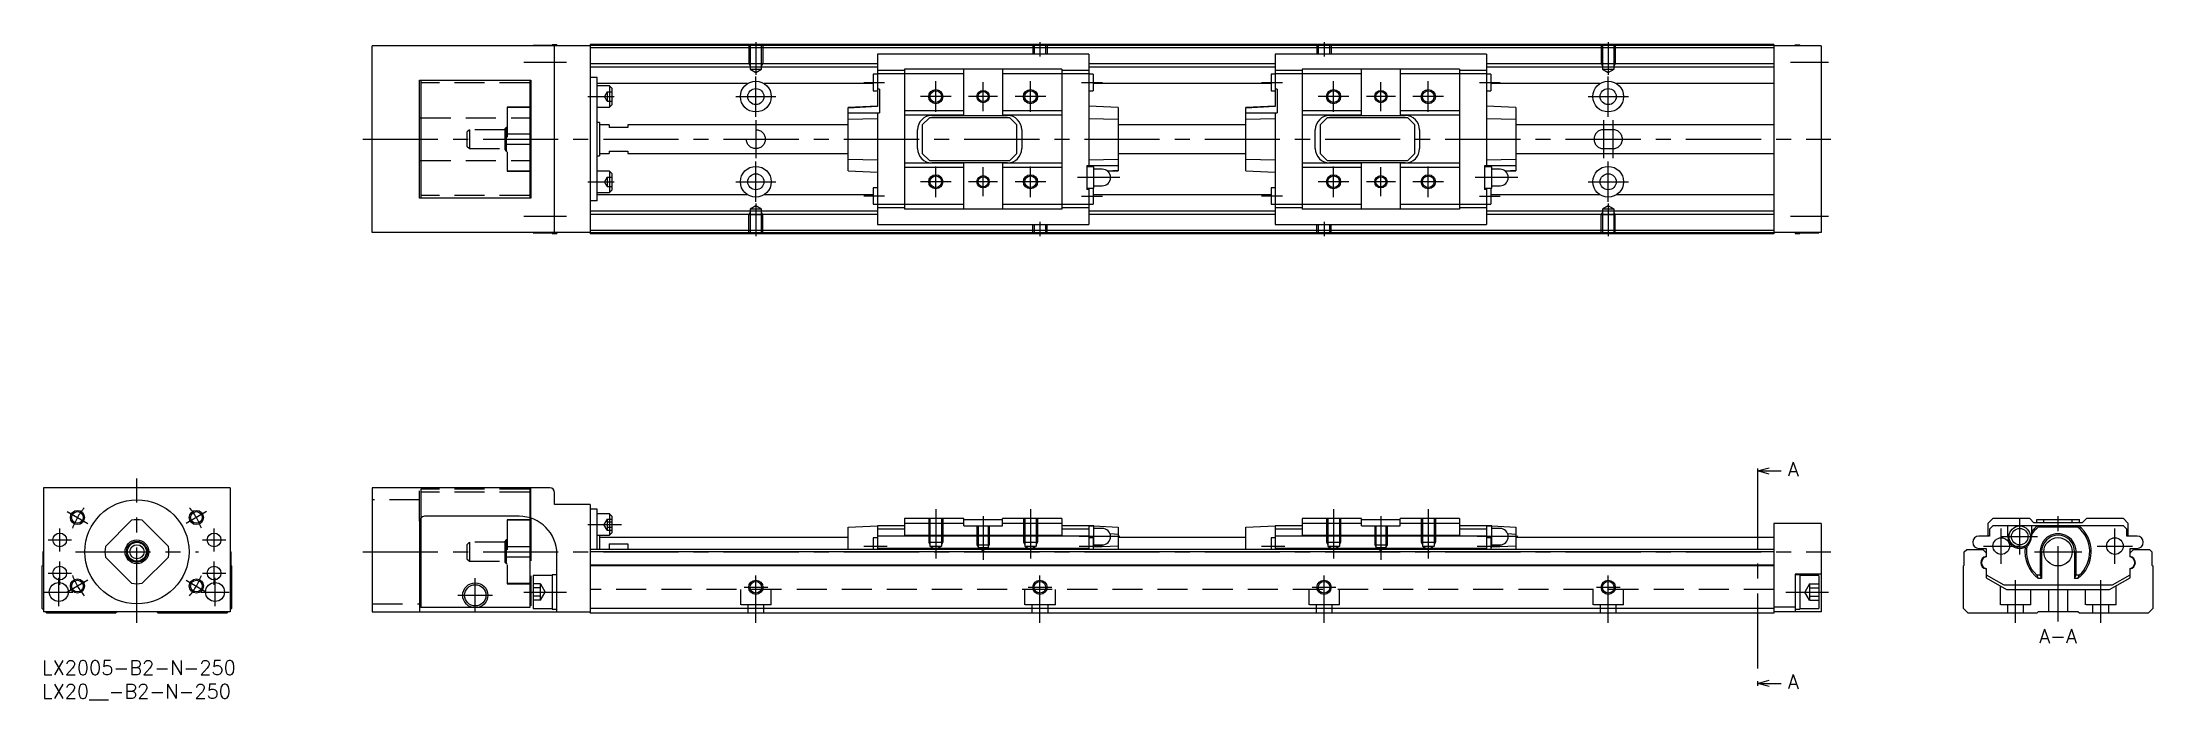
# Model space of a CAD drawing. Extents: x 0 to 446, y -8 to 131.
import ezdxf

# ---------------------------------------------------------------- set-up
doc = ezdxf.new("R2010")
doc.units = 0
doc.header["$LTSCALE"] = 0.5
doc.linetypes.add('CENTER', pattern=[50.8, 31.75, -6.35, 6.35, -6.35])
doc.linetypes.add('DASHED', pattern=[19.05, 12.7, -6.35])
for name, color, linetype in [('MSM_CENTER', 1, 'CENTER'), ('MSM_CONTINUOUS', 7, 'CONTINUOUS'), ('MSM_DASHED', 4, 'DASHED'), ('MSM_NARROW', 5, 'CONTINUOUS'), ('MSM_PART_NUMBER', 7, 'CONTINUOUS')]:
    doc.layers.add(name, color=color, linetype=linetype)
doc.styles.get("Standard").update_dxf_attribs({"font": 'txt.shx', "height": 1, "bigfont": 'bigfont.shx'})

# ---------------------------------------------------------------- blocks, each defined once
blk = doc.blocks.new('*U2')
at = {"layer": 'MSM_PART_NUMBER'}
blk.add_text('LX2005-B2-N-250', height=3, dxfattribs=at).set_placement((0, -3))
blk = doc.blocks.new('*U3')
at = {"layer": 'MSM_PART_NUMBER'}
blk.add_text('LX20__-B2-N-250', height=3, dxfattribs=at).set_placement((0, -8))

msp = doc.modelspace()

# ---------------------------------------------------------------- linework, layer by layer
at = {"layer": 'MSM_CENTER'}
for p, q in [((150.7, 130.7), (150.7, 123.79)), ((210.7, 130.7), (210.7, 127.7)), ((270.7, 130.7), (270.7, 127.7)), ((330.7, 130.7), (330.7, 123.79)), ((101.7, 126.5), (110.7, 126.5)), ((369.2, 126.5), (377.2, 126.5)), ((150.7, 114.95), (150.7, 123.45)), ((173.5, 122.2), (177.9, 122.2)), ((188.7, 115.97), (188.7, 122.43)), ((198.7, 116.14), (198.7, 122.26)), ((208.7, 115.97), (208.7, 122.43)), ((219.5, 122.2), (223.9, 122.2)), ((257.5, 122.2), (261.9, 122.2)), ((272.7, 115.97), (272.7, 122.43)), ((282.7, 116.14), (282.7, 122.26)), ((292.7, 115.97), (292.7, 122.43)), ((303.5, 122.2), (307.9, 122.2)), ((330.7, 114.95), (330.7, 123.45)), ((115.2, 119.2), (120.8, 119.2)), ((146.45, 119.2), (154.95, 119.2)), ((191.93, 119.2), (185.47, 119.2)), ((201.76, 119.2), (195.64, 119.2)), ((211.93, 119.2), (205.47, 119.2)), ((275.93, 119.2), (269.47, 119.2)), ((285.76, 119.2), (279.64, 119.2)), ((295.93, 119.2), (289.47, 119.2)), ((326.45, 119.2), (334.95, 119.2)), ((150.7, 114.2), (150.7, 106.2)), ((329.7, 114.2), (329.7, 106.2)), ((331.7, 114.2), (331.7, 106.2)), ((67.7, 110.2), (377.7, 110.2)), ((150.7, 96.95), (150.7, 105.45)), ((188.7, 97.97), (188.7, 104.43)), ((198.7, 98.14), (198.7, 104.26)), ((208.7, 97.97), (208.7, 104.43)), ((272.7, 97.97), (272.7, 104.43)), ((282.7, 98.14), (282.7, 104.26)), ((292.7, 97.97), (292.7, 104.43)), ((330.7, 96.95), (330.7, 105.45)), ((115.2, 101.2), (120.8, 101.2)), ((146.45, 101.2), (154.95, 101.2)), ((173.5, 98.2), (177.9, 98.2)), ((191.93, 101.2), (185.47, 101.2)), ((201.76, 101.2), (195.64, 101.2)), ((211.93, 101.2), (205.47, 101.2)), ((227.6, 102.1), (218.6, 102.1)), ((219.5, 98.15), (223.9, 98.15)), ((257.5, 98.2), (261.9, 98.2)), ((275.93, 101.2), (269.47, 101.2)), ((285.76, 101.2), (279.64, 101.2)), ((295.93, 101.2), (289.47, 101.2)), ((311.6, 102.1), (302.6, 102.1)), ((303.5, 98.15), (307.9, 98.15)), ((326.45, 101.2), (334.95, 101.2)), ((101.7, 93.9), (110.7, 93.9)), ((150.7, 96.61), (150.7, 89.7)), ((330.7, 96.61), (330.7, 89.7)), ((369.2, 93.9), (377.2, 93.9)), ((210.7, 92.7), (210.7, 89.7)), ((270.7, 92.7), (270.7, 89.7)), ((20, 8), (20, 38.5)), ((362.2, 39.58), (362.2, -4.33)), ((5.28, 31.5), (9.61, 29)), ((34.72, 31.5), (30.39, 29)), ((188.7, 32), (188.7, 21.6)), ((208.7, 32), (208.7, 21.6)), ((272.7, 32), (272.7, 21.6)), ((292.7, 32), (292.7, 21.6)), ((3.7, 23.05), (3.7, 27.95)), ((36.3, 23.05), (36.3, 27.95)), ((115.2, 28.75), (122.3, 28.75)), ((198.7, 30.5), (198.7, 21.3)), ((282.7, 30.5), (282.7, 21.3)), ((413.7, 20.45), (413.7, 27.95)), ((417.6, 22.45), (417.6, 29.95)), ((425.7, 8.3), (425.7, 31.1)), ((437.7, 20.45), (437.7, 27.95)), ((1.25, 25.5), (6.15, 25.5)), ((7, 23), (33, 23)), ((33.85, 25.5), (38.75, 25.5)), ((67.7, 23), (377.7, 23)), ((173.5, 24.2), (178.4, 24.2)), ((227.6, 26.2), (219, 26.2)), ((219, 24.2), (223.9, 24.2)), ((257.5, 24.2), (262.4, 24.2)), ((311.6, 26.2), (303, 26.2)), ((303, 24.2), (307.9, 24.2)), ((409.95, 24.2), (417.45, 24.2)), ((413.85, 26.2), (421.35, 26.2)), ((420.7, 23), (430.7, 23)), ((433.95, 24.2), (441.45, 24.2)), ((1.25, 18.5), (6.15, 18.5)), ((3.7, 16.05), (3.7, 20.95)), ((33.85, 18.5), (38.75, 18.5)), ((36.3, 16.05), (36.3, 20.95)), ((150.7, 8), (150.7, 18)), ((210.7, 8), (210.7, 18)), ((270.7, 8), (270.7, 18)), ((330.7, 8), (330.7, 18)), ((0.5, 14.5), (6.5, 14.5)), ((3.5, 11.5), (3.5, 17.5)), ((9.61, 17), (5.28, 14.5)), ((30.39, 17), (34.72, 14.5)), ((33.5, 14.5), (39.5, 14.5)), ((36.5, 11.5), (36.5, 17.5)), ((87.8, 13.8), (95.1, 13.8)), ((91.45, 10.15), (91.45, 17.45)), ((101.7, 14.5), (110.7, 14.5)), ((148.2, 15.5), (153.2, 15.5)), ((208.2, 15.5), (213.2, 15.5)), ((268.2, 15.5), (273.2, 15.5)), ((328.2, 15.5), (333.2, 15.5)), ((368.2, 14.5), (377.2, 14.5)), ((416.7, 8), (416.7, 17)), ((434.7, 8), (434.7, 17))]:
    msp.add_line(p, q, dxfattribs=at)
for start, end in [(140.1188, 159.8812), (20.1188, 39.8812), (200.1188, 219.8812), (320.1188, 339.8812)]:
    msp.add_arc((20, 23), 14.5, start, end, dxfattribs=at)
at = {"layer": 'MSM_CONTINUOUS'}
for p, q in [((69.7, 90.5), (69.7, 129.9)), ((115.7, 129.9), (69.7, 129.9)), ((103.7, 130), (103.7, 129.9)), ((107.7, 130), (103.7, 130)), ((107.7, 130.15), (107.7, 129.9)), ((108.7, 130.15), (107.7, 130.15)), ((108.2, 90.5), (108.2, 129.9)), ((108.7, 130.15), (108.7, 129.9)), ((365.7, 130.2), (115.7, 130.2)), ((115.7, 130.2), (115.7, 90.2)), ((365.7, 130), (115.7, 130)), ((365.7, 129.5), (115.7, 129.5)), ((365.7, 130.2), (365.7, 90.2)), ((375.7, 129.9), (365.7, 129.9)), ((370.2, 129.9), (370.2, 130.15)), ((370.2, 130.15), (371.2, 130.15)), ((371.2, 129.9), (371.2, 130.15)), ((371.2, 130), (375.2, 130)), ((375.2, 129.9), (375.2, 130)), ((375.7, 129.9), (375.7, 90.5)), ((176.4, 126.1), (115.7, 126.1)), ((176.4, 125.4), (115.7, 125.4)), ((176.4, 128.2), (176.4, 117.13)), ((221, 128.2), (176.4, 128.2)), ((215.3, 125), (182.1, 125)), ((182.1, 125), (182.1, 95.4)), ((194.6, 115.2), (194.6, 125)), ((202.8, 125), (202.8, 115.2)), ((215.3, 125), (215.3, 95.4)), ((221, 128.2), (221, 104.6)), ((260.4, 126.1), (221, 126.1)), ((260.4, 125.4), (221, 125.4)), ((260.4, 128.2), (260.4, 117.13)), ((305, 128.2), (260.4, 128.2)), ((299.3, 125), (266.1, 125)), ((266.1, 125), (266.1, 95.4)), ((278.6, 115.2), (278.6, 125)), ((286.8, 125), (286.8, 115.2)), ((299.3, 125), (299.3, 95.4)), ((305, 128.2), (305, 104.6)), ((365.7, 126.1), (305, 126.1)), ((365.7, 125.4), (305, 125.4)), ((79.7, 97.7), (79.7, 122.7)), ((79.7, 122.7), (103.2, 122.7)), ((79.95, 122.7), (79.95, 97.7)), ((102.95, 122.7), (102.95, 97.7)), ((103.2, 122.7), (103.2, 97.7)), ((117.2, 123.2), (115.7, 123.2)), ((117.2, 97.2), (117.2, 123.2)), ((148.95, 121.94), (117.2, 121.94)), ((119.8, 121.45), (117.2, 121.45)), ((119.8, 121.45), (119.8, 116.95)), ((120.3, 120.95), (119.8, 121.45)), ((120.3, 120.95), (120.3, 117.45)), ((175.5, 121.94), (152.45, 121.94)), ((175.5, 123.95), (175.5, 120.45)), ((176.4, 123.95), (175.5, 123.95)), ((175.5, 120.45), (176.4, 120.45)), ((182.1, 124.7), (176.4, 124.7)), ((182.1, 123.99), (176.4, 123.99)), ((176.8, 120.8), (176.4, 120.8)), ((176.8, 120.8), (176.8, 115.8)), ((194.6, 124), (182.1, 124)), ((215.3, 124), (202.8, 124)), ((221, 124.7), (215.3, 124.7)), ((221, 123.99), (215.3, 123.99)), ((221.9, 123.95), (221, 123.95)), ((221, 120.45), (221.9, 120.45)), ((221.9, 123.95), (221.9, 120.45)), ((259.5, 121.94), (221.9, 121.94)), ((259.5, 123.95), (259.5, 120.45)), ((260.4, 123.95), (259.5, 123.95)), ((259.5, 120.45), (260.4, 120.45)), ((266.1, 124.7), (260.4, 124.7)), ((266.1, 123.99), (260.4, 123.99)), ((260.8, 120.8), (260.4, 120.8)), ((260.8, 120.8), (260.8, 115.8)), ((278.6, 124), (266.1, 124)), ((299.3, 124), (286.8, 124)), ((305, 124.7), (299.3, 124.7)), ((305, 123.99), (299.3, 123.99)), ((305.9, 123.95), (305, 123.95)), ((305, 120.45), (305.9, 120.45)), ((305.9, 123.95), (305.9, 120.45)), ((328.95, 121.94), (305.9, 121.94)), ((365.7, 121.94), (332.45, 121.94)), ((103.2, 116.95), (102.95, 116.95)), ((103.2, 116.86), (102.95, 116.86)), ((117.2, 116.95), (119.8, 116.95)), ((119.8, 116.95), (120.3, 117.45)), ((176.4, 117.2), (170.2, 116.88)), ((176.4, 117.13), (170.2, 116.76)), ((170.2, 103.52), (170.2, 116.88)), ((194.6, 116.2), (182.1, 116.2)), ((215.3, 116.2), (202.8, 116.2)), ((227.2, 116.88), (221, 117.2)), ((227.2, 116.88), (227.2, 103.52)), ((260.4, 117.2), (254.2, 116.88)), ((260.4, 117.13), (254.2, 116.76)), ((254.2, 103.52), (254.2, 116.88)), ((278.6, 116.2), (266.1, 116.2)), ((299.3, 116.2), (286.8, 116.2)), ((311.2, 116.88), (305, 117.2)), ((311.2, 116.88), (311.2, 103.52)), ((79.7, 114.7), (79.95, 114.7)), ((117.7, 113.7), (117.2, 113.7)), ((117.7, 113.7), (117.7, 106.7)), ((119.7, 113.2), (117.7, 113.2)), ((119.7, 113.2), (119.7, 112.7)), ((123.7, 112.7), (119.7, 112.7)), ((123.7, 113.2), (123.7, 112.7)), ((170.2, 113.2), (123.7, 113.2)), ((170.2, 115.8), (176.8, 115.8)), ((176.4, 114.53), (170.2, 114.39)), ((176.4, 115.8), (176.4, 92.2)), ((194.6, 115.3), (182.1, 115.3)), ((184.85, 108.2), (184.85, 112.2)), ((187.35, 114.7), (185.85, 113.2)), ((185.85, 113.2), (185.85, 107.2)), ((204.35, 114.7), (187.35, 114.7)), ((187.85, 115.2), (203.85, 115.2)), ((215.3, 115.3), (202.8, 115.3)), ((205.85, 113.2), (204.35, 114.7)), ((205.85, 107.2), (205.85, 113.2)), ((206.85, 112.2), (206.85, 108.2)), ((227.2, 114.39), (221, 114.53)), ((254.2, 113.2), (227.2, 113.2)), ((254.2, 115.8), (260.8, 115.8)), ((260.4, 114.53), (254.2, 114.39)), ((260.4, 115.8), (260.4, 92.2)), ((278.6, 115.3), (266.1, 115.3)), ((268.85, 108.2), (268.85, 112.2)), ((271.35, 114.7), (269.85, 113.2)), ((269.85, 113.2), (269.85, 107.2)), ((288.35, 114.7), (271.35, 114.7)), ((271.85, 115.2), (287.85, 115.2)), ((299.3, 115.3), (286.8, 115.3)), ((289.85, 113.2), (288.35, 114.7)), ((289.85, 107.2), (289.85, 113.2)), ((290.85, 112.2), (290.85, 108.2)), ((311.2, 114.39), (305, 114.53)), ((365.7, 113.2), (311.2, 113.2)), ((102.95, 111.32), (103.2, 111.32)), ((103.2, 109.08), (102.95, 109.08)), ((117.7, 107.2), (119.7, 107.2)), ((119.7, 107.7), (123.7, 107.7)), ((119.7, 107.7), (119.7, 107.2)), ((123.7, 107.7), (123.7, 107.2)), ((123.7, 107.2), (170.2, 107.2)), ((185.85, 107.2), (187.35, 105.7)), ((204.35, 105.7), (205.85, 107.2)), ((227.2, 107.2), (254.2, 107.2)), ((269.85, 107.2), (271.35, 105.7)), ((288.35, 105.7), (289.85, 107.2)), ((311.2, 107.2), (365.7, 107.2)), ((79.7, 105.7), (79.95, 105.7)), ((102.95, 103.54), (103.2, 103.54)), ((102.95, 103.45), (103.2, 103.45)), ((117.2, 106.7), (117.7, 106.7)), ((119.8, 103.45), (117.2, 103.45)), ((120.3, 102.95), (119.8, 103.45)), ((119.8, 103.45), (119.8, 98.95)), ((120.3, 102.95), (120.3, 99.45)), ((170.2, 106.01), (176.4, 105.87)), ((170.2, 103.52), (176.4, 103.2)), ((194.6, 105.1), (182.1, 105.1)), ((194.6, 104.2), (182.1, 104.2)), ((187.35, 105.7), (204.35, 105.7)), ((203.85, 105.2), (187.85, 105.2)), ((194.6, 95.4), (194.6, 105.2)), ((202.8, 105.2), (202.8, 95.4)), ((215.3, 105.1), (202.8, 105.1)), ((215.3, 104.2), (202.8, 104.2)), ((220.6, 104.6), (220.6, 99.6)), ((227.2, 104.6), (220.6, 104.6)), ((222.1, 104.35), (220.6, 104.35)), ((221, 105.87), (227.2, 106.01)), ((222.1, 99.85), (222.1, 104.35)), ((223.85, 103.85), (222.1, 103.85)), ((224.9, 103.5), (227.2, 103.64)), ((225.01, 103.41), (227.2, 103.52)), ((254.2, 106.01), (260.4, 105.87)), ((254.2, 103.52), (260.4, 103.2)), ((278.6, 105.1), (266.1, 105.1)), ((278.6, 104.2), (266.1, 104.2)), ((271.35, 105.7), (288.35, 105.7)), ((287.85, 105.2), (271.85, 105.2)), ((278.6, 95.4), (278.6, 105.2)), ((286.8, 105.2), (286.8, 95.4)), ((299.3, 105.1), (286.8, 105.1)), ((299.3, 104.2), (286.8, 104.2)), ((304.6, 104.6), (304.6, 99.6)), ((311.2, 104.6), (304.6, 104.6)), ((306.1, 104.35), (304.6, 104.35)), ((305, 105.87), (311.2, 106.01)), ((306.1, 99.85), (306.1, 104.35)), ((307.85, 103.85), (306.1, 103.85)), ((308.9, 103.5), (311.2, 103.64)), ((309.01, 103.41), (311.2, 103.52)), ((117.2, 98.95), (119.8, 98.95)), ((148.95, 98.46), (117.2, 98.46)), ((119.8, 98.95), (120.3, 99.45)), ((175.5, 98.46), (152.45, 98.46)), ((175.5, 99.95), (175.5, 96.45)), ((176.4, 99.95), (175.5, 99.95)), ((220.6, 99.85), (222.1, 99.85)), ((221, 99.6), (220.6, 99.6)), ((221, 99.85), (221, 92.2)), ((221.9, 99.85), (221.9, 96.45)), ((259.5, 98.46), (221.9, 98.46)), ((222.1, 100.35), (223.85, 100.35)), ((259.5, 99.95), (259.5, 96.45)), ((260.4, 99.95), (259.5, 99.95)), ((304.6, 99.85), (306.1, 99.85)), ((305, 99.6), (304.6, 99.6)), ((305, 99.85), (305, 92.2)), ((305.9, 99.85), (305.9, 96.45)), ((328.95, 98.46), (305.9, 98.46)), ((306.1, 100.35), (307.85, 100.35)), ((365.7, 98.46), (332.45, 98.46)), ((103.2, 97.7), (79.7, 97.7)), ((117.2, 97.2), (115.7, 97.2)), ((176.4, 95), (115.7, 95)), ((176.4, 94.3), (115.7, 94.3)), ((175.5, 96.45), (176.4, 96.45)), ((182.1, 96.41), (176.4, 96.41)), ((182.1, 95.7), (176.4, 95.7)), ((194.6, 96.4), (182.1, 96.4)), ((215.3, 95.4), (182.1, 95.4)), ((215.3, 96.4), (202.8, 96.4)), ((221, 96.41), (215.3, 96.41)), ((221, 95.7), (215.3, 95.7)), ((221, 96.45), (221.9, 96.45)), ((260.4, 95), (221, 95)), ((260.4, 94.3), (221, 94.3)), ((259.5, 96.45), (260.4, 96.45)), ((266.1, 96.41), (260.4, 96.41)), ((266.1, 95.7), (260.4, 95.7)), ((278.6, 96.4), (266.1, 96.4)), ((299.3, 95.4), (266.1, 95.4)), ((299.3, 96.4), (286.8, 96.4)), ((305, 96.41), (299.3, 96.41)), ((305, 95.7), (299.3, 95.7)), ((305, 96.45), (305.9, 96.45)), ((365.7, 95), (305, 95)), ((365.7, 94.3), (305, 94.3)), ((115.7, 90.5), (69.7, 90.5)), ((103.7, 90.5), (103.7, 90.4)), ((103.7, 90.4), (107.7, 90.4)), ((107.7, 90.5), (107.7, 90.25)), ((107.7, 90.25), (108.7, 90.25)), ((108.7, 90.5), (108.7, 90.25)), ((365.7, 90.9), (115.7, 90.9)), ((365.7, 90.4), (115.7, 90.4)), ((365.7, 90.2), (115.7, 90.2)), ((176.4, 92.2), (221, 92.2)), ((260.4, 92.2), (305, 92.2)), ((375.7, 90.5), (365.7, 90.5)), ((370.2, 90.5), (370.2, 90.25)), ((370.2, 90.25), (371.2, 90.25)), ((371.2, 90.5), (371.2, 90.25)), ((371.2, 90.4), (375.2, 90.4)), ((375.2, 90.5), (375.2, 90.4)), ((362.2, 40.08), (364.7, 40.75)), ((362.2, 40.58), (362.2, 39.58)), ((39.7, 36.5), (0.3, 36.5)), ((0.3, 36.5), (0.3, 10.3)), ((39.7, 36.5), (39.7, 10.3)), ((107.2, 36.5), (69.7, 36.5)), ((69.7, 36.5), (69.7, 10.3)), ((364.7, 39.41), (362.2, 40.08)), ((362.2, 40.08), (367.2, 40.08)), ((108.2, 33), (108.2, 35.5)), ((115.7, 33), (108.2, 33)), ((115.7, 33), (115.7, 10)), ((117.2, 32), (115.7, 32)), ((117.2, 23.5), (117.2, 32)), ((18.88, 29.66), (13.34, 24.12)), ((26.66, 24.12), (21.12, 29.66)), ((79.7, 29.5), (79.7, 10.3)), ((79.7, 27.42), (79.95, 27.42)), ((79.95, 30.16), (79.95, 11.2)), ((100.7, 30.5), (80.7, 30.5)), ((102.95, 30.18), (102.95, 11.2)), ((103.2, 29.75), (102.95, 29.75)), ((103.2, 29.66), (102.95, 29.66)), ((102.95, 27.42), (103.2, 27.42)), ((103.2, 30.1), (103.2, 27.42)), ((119.8, 31), (117.2, 31)), ((120.3, 30.5), (119.8, 31)), ((119.8, 31), (119.8, 26.5)), ((119.8, 26.5), (120.3, 27)), ((120.3, 30.5), (120.3, 27)), ((170.2, 28.2), (176.4, 28.5)), ((170.2, 23.5), (170.2, 28.2)), ((182.1, 28.5), (176.4, 28.5)), ((176.4, 28.5), (176.4, 23.5)), ((182.1, 27.79), (176.4, 27.79)), ((182.1, 30), (182.1, 26.43)), ((194.6, 30), (182.1, 30)), ((194.6, 29), (182.1, 29)), ((194.6, 28.5), (194.6, 30)), ((194.6, 29.8), (202.8, 29.8)), ((194.6, 28.5), (202.8, 28.5)), ((202.8, 28.5), (202.8, 30)), ((215.3, 30), (202.8, 30)), ((215.3, 29), (202.8, 29)), ((215.3, 30), (215.3, 26.43)), ((221, 28.5), (215.3, 28.5)), ((221, 27.79), (215.3, 27.79)), ((221, 28.5), (222.02, 28.45)), ((221, 28.5), (221, 23.5)), ((222.1, 28.45), (221, 28.45)), ((222.1, 28.45), (227.2, 28.2)), ((222.1, 23.95), (222.1, 28.45)), ((223.85, 27.95), (222.1, 27.95)), ((227.2, 26.63), (225.5, 26.79)), ((227.2, 28.2), (227.2, 23.5)), ((254.2, 28.2), (260.4, 28.5)), ((254.2, 23.5), (254.2, 28.2)), ((266.1, 28.5), (260.4, 28.5)), ((260.4, 28.5), (260.4, 23.5)), ((266.1, 27.79), (260.4, 27.79)), ((266.1, 30), (266.1, 26.43)), ((278.6, 30), (266.1, 30)), ((278.6, 29), (266.1, 29)), ((278.6, 28.5), (278.6, 30)), ((278.6, 29.8), (286.8, 29.8)), ((278.6, 28.5), (286.8, 28.5)), ((286.8, 28.5), (286.8, 30)), ((299.3, 30), (286.8, 30)), ((299.3, 29), (286.8, 29)), ((299.3, 30), (299.3, 26.43)), ((305, 28.5), (299.3, 28.5)), ((305, 27.79), (299.3, 27.79)), ((305, 28.5), (306.02, 28.45)), ((305, 28.5), (305, 23.5)), ((306.1, 28.45), (305, 28.45)), ((306.1, 28.45), (311.2, 28.2)), ((306.1, 23.95), (306.1, 28.45)), ((307.85, 27.95), (306.1, 27.95)), ((311.2, 26.63), (309.5, 26.79)), ((311.2, 28.2), (311.2, 23.5)), ((375.7, 29), (365.7, 29)), ((365.7, 29), (365.7, 10)), ((375.7, 29), (375.7, 10.3)), ((411.9, 30), (410.9, 29)), ((410.9, 29), (410.9, 26.43)), ((411.91, 28.5), (411.2, 27.79)), ((411.2, 27.79), (411.2, 26.3)), ((419.7, 30), (411.9, 30)), ((439.49, 28.5), (411.91, 28.5)), ((415.1, 26.2), (415.1, 28.5)), ((420.6, 29.1), (419.7, 30)), ((420.1, 28.5), (420.1, 26.2)), ((430.8, 29.1), (420.6, 29.1)), ((421.2, 29.1), (421.2, 29.8)), ((421.2, 29.8), (430.2, 29.8)), ((421.37, 28.5), (421.51, 28.2)), ((429.89, 28.2), (421.51, 28.2)), ((422.7, 29.1), (422.7, 29.8)), ((428.7, 29.1), (428.7, 29.8)), ((429.89, 28.2), (430.03, 28.5)), ((430.2, 29.1), (430.2, 29.8)), ((431.7, 30), (430.8, 29.1)), ((439.5, 30), (431.7, 30)), ((440.2, 27.79), (439.49, 28.5)), ((440.5, 29), (439.5, 30)), ((440.2, 26.3), (440.2, 27.79)), ((440.5, 26.43), (440.5, 29)), ((0.2, 23), (0.3, 23.1)), ((0.2, 20.2), (0.2, 23)), ((39.7, 23.1), (39.8, 23)), ((39.8, 23), (39.8, 20.2)), ((108.7, 10.3), (108.7, 22.5)), ((365.7, 23.5), (115.7, 23.5)), ((365.7, 23), (115.7, 23)), ((117.2, 26.5), (119.8, 26.5)), ((117.7, 26.5), (117.7, 23.5)), ((170.2, 26), (117.7, 26)), ((119.7, 24.66), (123.7, 24.66)), ((119.7, 24.66), (119.7, 23.5)), ((123.7, 24.66), (123.7, 23.5)), ((176.4, 25.95), (175.5, 25.95)), ((175.5, 25.95), (175.5, 23.5)), ((221, 26.3), (176.4, 26.3)), ((221, 23.7), (176.4, 23.7)), ((215.3, 26.43), (182.1, 26.43)), ((221.9, 25.95), (221, 25.95)), ((221.9, 25.95), (221.9, 23.5)), ((221.9, 23.95), (222.1, 23.95)), ((222.1, 24.45), (223.85, 24.45)), ((222.1, 24.03), (227.2, 24.23)), ((254.2, 26), (227.2, 26)), ((260.4, 25.95), (259.5, 25.95)), ((259.5, 25.95), (259.5, 23.5)), ((305, 26.3), (260.4, 26.3)), ((305, 23.7), (260.4, 23.7)), ((299.3, 26.43), (266.1, 26.43)), ((305.9, 25.95), (305, 25.95)), ((305.9, 25.95), (305.9, 23.5)), ((305.9, 23.95), (306.1, 23.95)), ((306.1, 24.45), (307.85, 24.45)), ((306.1, 24.03), (311.2, 24.23)), ((365.7, 26), (311.2, 26)), ((405.9, 23), (406.4, 23.5)), ((405.9, 20.2), (405.9, 23)), ((406.4, 23.5), (409.8, 23.5)), ((411.2, 26.3), (409, 26.3)), ((409, 23.7), (410.5, 23.7)), ((409.8, 23.5), (410.5, 22.8)), ((410.5, 23.7), (410.5, 21.96)), ((410.9, 26.43), (411.2, 26.43)), ((421.91, 22.68), (421.91, 18.04)), ((422.2, 23), (422.2, 17.38)), ((429.2, 23), (429.2, 17.38)), ((429.49, 18.04), (429.49, 22.68)), ((440.2, 26.43), (440.5, 26.43)), ((442.4, 26.3), (440.2, 26.3)), ((440.9, 21.96), (440.9, 23.7)), ((440.9, 23.7), (442.4, 23.7)), ((440.9, 22.8), (441.6, 23.5)), ((441.6, 23.5), (445, 23.5)), ((445, 23.5), (445.5, 23)), ((445.5, 23), (445.5, 20.2)), ((0, 20), (0.2, 20.2)), ((0, 11), (0, 20)), ((13.34, 21.88), (18.88, 16.34)), ((21.12, 16.34), (26.66, 21.88)), ((39.8, 20.2), (40, 20)), ((40, 20), (40, 11)), ((107.7, 18), (103.7, 18)), ((103.7, 18), (103.7, 11)), ((108.7, 18.15), (107.7, 18.15)), ((107.7, 18.15), (107.7, 10.85)), ((365.7, 20.2), (115.7, 20.2)), ((365.7, 20), (115.7, 20)), ((375.7, 18.3), (370.2, 18.3)), ((370.2, 18.3), (370.2, 10.3)), ((371.2, 18.15), (370.2, 18.15)), ((371.2, 18.15), (371.2, 10.85)), ((375.2, 18), (371.2, 18)), ((375.2, 18), (375.2, 11)), ((405.7, 20), (405.9, 20.2)), ((405.7, 11), (405.7, 20)), ((410.5, 19.44), (410.5, 17.5)), ((410.5, 18.16), (414.24, 16)), ((421.91, 18.04), (421.23, 18.04)), ((421.91, 18.04), (422.2, 17.38)), ((429.2, 17.38), (429.49, 18.04)), ((430.17, 18.04), (429.49, 18.04)), ((437.16, 16), (440.9, 18.16)), ((440.9, 17.5), (440.9, 19.44)), ((445.5, 20.2), (445.7, 20)), ((445.7, 20), (445.7, 11)), ((410.5, 17.5), (414.83, 15)), ((414.24, 16), (437.16, 16)), ((414.83, 15), (436.57, 15)), ((422.2, 17.38), (421.53, 17.38)), ((429.87, 17.38), (429.2, 17.38)), ((436.57, 15), (440.9, 17.5)), ((0.3, 10.7), (0, 11)), ((39.7, 10.3), (0.3, 10.3)), ((1, 10), (0.7, 10.3)), ((15.5, 10), (1, 10)), ((15.8, 10.3), (15.5, 10)), ((24.5, 10), (24.2, 10.3)), ((39, 10), (24.5, 10)), ((39.3, 10.3), (39, 10)), ((40, 11), (39.7, 10.7)), ((69.7, 10.3), (115.7, 10.3)), ((90.94, 11.2), (79.95, 11.2)), ((102.95, 11.2), (91.96, 11.2)), ((103.7, 11), (107.7, 11)), ((107.7, 10.85), (108.7, 10.85)), ((365.7, 11), (115.7, 11)), ((365.7, 10), (115.7, 10)), ((370.2, 11.3), (365.7, 11.3)), ((375.7, 10.3), (365.7, 10.3)), ((370.2, 10.85), (371.2, 10.85)), ((371.2, 11), (375.2, 11)), ((406.7, 10), (405.7, 11)), ((421.2, 10), (406.7, 10)), ((421.5, 10.3), (421.2, 10)), ((429.9, 10.3), (421.5, 10.3)), ((430.2, 10), (429.9, 10.3)), ((444.7, 10), (430.2, 10)), ((445.7, 11), (444.7, 10)), ((362.2, -4.83), (364.7, -4.16)), ((362.2, -4.33), (362.2, -5.33)), ((364.7, -5.5), (362.2, -4.83)), ((362.2, -4.83), (367.2, -4.83))]:
    msp.add_line(p, q, dxfattribs=at)
for centre, radius in [((150.7, 119.2), 3.25), ((150.7, 119.2), 1.7), ((188.7, 119.2), 1.23), ((208.7, 119.2), 1.23), ((272.7, 119.2), 1.23), ((292.7, 119.2), 1.23), ((330.7, 119.2), 3.25), ((330.7, 119.2), 1.7), ((198.7, 119.2), 1.06), ((282.7, 119.2), 1.06), ((150.7, 101.2), 3.25), ((150.7, 101.2), 1.7), ((330.7, 101.2), 3.25), ((330.7, 101.2), 1.7), ((188.7, 101.2), 1.23), ((198.7, 101.2), 1.06), ((208.7, 101.2), 1.23), ((272.7, 101.2), 1.23), ((282.7, 101.2), 1.06), ((292.7, 101.2), 1.23), ((7.44, 30.25), 1.23), ((20, 23), 11), ((32.56, 30.25), 1.23), ((3.7, 25.5), 1.45), ((36.3, 25.5), 1.45), ((417.6, 26.2), 2.25), ((417.6, 26.2), 1.75), ((20, 23), 2.5), ((20, 23), 2.2), ((20, 23), 2), ((20, 23), 1.5), ((413.7, 24.2), 1.75), ((425.7, 23), 3), ((437.7, 24.2), 1.75), ((3.7, 18.5), 1.45), ((36.3, 18.5), 1.45), ((3.5, 14.5), 2), ((7.44, 15.75), 1.23), ((32.56, 15.75), 1.23), ((36.5, 14.5), 2), ((91.45, 13.8), 2.65), ((91.45, 13.8), 2.25), ((150.7, 15.5), 1.23), ((210.7, 15.5), 1.23), ((270.7, 15.5), 1.23), ((330.7, 15.5), 1.23)]:
    msp.add_circle(centre, radius, dxfattribs=at)
for centre, radius, start, end in [((187.85, 112.2), 3, 90, 180), ((203.85, 112.2), 3, 0, 90), ((271.85, 112.2), 3, 90, 180), ((287.85, 112.2), 3, 0, 90), ((187.85, 108.2), 3, 180, 270), ((203.85, 108.2), 3, 270, 0), ((271.85, 108.2), 3, 180, 270), ((287.85, 108.2), 3, 270, 0), ((223.85, 102.1), 1.75, 270, 90), ((307.85, 102.1), 1.75, 270, 90), ((107.2, 35.5), 1, 0, 90), ((20, 23), 6.75, 80.4309, 99.5691), ((80.7, 29.5), 1, 90, 180), ((100.7, 22.5), 8, 0, 90), ((223.85, 26.2), 1.75, 270, 90), ((307.85, 26.2), 1.75, 270, 90), ((425.7, 23), 7, 128.2132, 143.1301), ((425.7, 23), 6.68, 128.8735, 147.0286), ((425.7, 23), 3.8, 355.1074, 184.8926), ((425.7, 23), 7, 306.5962, 51.7868), ((425.7, 23), 6.68, 312.0402, 51.1265), ((20, 23), 6.75, 170.4309, 189.5691), ((20, 23), 6.75, 350.4309, 9.5691), ((409, 25), 1.3, 90, 270), ((417.6, 26.2), 2.5, 180, 0), ((425.7, 23), 7, 171.8617, 233.4038), ((425.7, 23), 6.68, 169.3812, 227.9598), ((425.7, 23), 3.5, 0, 180), ((442.4, 25), 1.3, 270, 90), ((410.7, 20.7), 1.32, 98.7147, 261.2853), ((410.8, 20.7), 1.3, 103.3424, 256.6576), ((426.77, 20.13), 5.92, 200.6125, 207.6426), ((419.51, 22.42), 11.52, 334.0671, 337.6778), ((440.7, 20.7), 1.32, 278.7147, 81.2853), ((440.6, 20.7), 1.3, 283.3424, 76.6576), ((20, 23), 6.75, 260.4309, 279.5691)]:
    msp.add_arc(centre, radius, start, end, dxfattribs=at)
at = {"layer": 'MSM_DASHED'}
for p, q in [((149.2, 130.2), (149.2, 126.2)), ((149.47, 130.2), (149.47, 125)), ((151.93, 125), (151.93, 130.2)), ((152.2, 130.2), (152.2, 126.2)), ((209.2, 130.2), (209.2, 128.2)), ((209.47, 130.2), (209.47, 128.2)), ((211.93, 128.2), (211.93, 130.2)), ((212.2, 130.2), (212.2, 128.2)), ((269.2, 130.2), (269.2, 128.2)), ((269.47, 130.2), (269.47, 128.2)), ((271.93, 128.2), (271.93, 130.2)), ((272.2, 130.2), (272.2, 128.2)), ((329.2, 130.2), (329.2, 126.2)), ((329.47, 130.2), (329.47, 125)), ((331.93, 125), (331.93, 130.2)), ((332.2, 130.2), (332.2, 126.2)), ((149.2, 126.2), (152.2, 126.2)), ((149.2, 126.2), (149.47, 125.73)), ((149.47, 125), (151.93, 125)), ((149.47, 125), (150.7, 124.29)), ((150.7, 124.29), (151.93, 125)), ((152.2, 126.2), (151.93, 125.73)), ((329.2, 126.2), (332.2, 126.2)), ((329.2, 126.2), (329.47, 125.73)), ((329.47, 125), (331.93, 125)), ((329.47, 125), (330.7, 124.29)), ((330.7, 124.29), (331.93, 125)), ((332.2, 126.2), (331.93, 125.73)), ((102.95, 122.1), (79.95, 122.1)), ((98.2, 116.95), (98.2, 103.45)), ((102.95, 116.95), (98.2, 116.95)), ((102.95, 116.86), (98.2, 116.86)), ((119.3, 120.2), (118.72, 119.2)), ((119.3, 118.2), (118.72, 119.2)), ((119.3, 120.2), (120.3, 120.2)), ((119.3, 120.2), (119.3, 118.2)), ((119.3, 119.2), (120.3, 119.2)), ((119.3, 118.2), (120.3, 118.2)), ((79.95, 114.7), (103.2, 114.7)), ((90.2, 112.2), (89.7, 111.7)), ((89.7, 111.7), (89.7, 108.7)), ((90.2, 112.2), (90.2, 108.2)), ((97.7, 112.2), (90.2, 112.2)), ((98, 112.7), (97.7, 112.4)), ((97.7, 112.4), (97.7, 108)), ((98.2, 112.7), (98, 112.7)), ((98, 112.7), (98, 107.7)), ((331.7, 112.2), (329.7, 112.2)), ((89.7, 108.7), (90.2, 108.2)), ((90.2, 108.2), (97.7, 108.2)), ((97.7, 108), (98, 107.7)), ((98, 107.7), (98.2, 107.7)), ((98.2, 111.32), (102.95, 111.32)), ((102.95, 109.08), (98.2, 109.08)), ((329.7, 108.2), (331.7, 108.2)), ((79.95, 105.7), (103.2, 105.7)), ((98.2, 103.54), (102.95, 103.54)), ((98.2, 103.45), (102.95, 103.45)), ((102.95, 98.3), (79.95, 98.3)), ((119.3, 102.2), (118.72, 101.2)), ((119.3, 100.2), (118.72, 101.2)), ((119.3, 102.2), (120.3, 102.2)), ((119.3, 102.2), (119.3, 100.2)), ((119.3, 101.2), (120.3, 101.2)), ((119.3, 100.2), (120.3, 100.2)), ((149.2, 94.2), (149.47, 94.67)), ((152.2, 94.2), (149.2, 94.2)), ((149.2, 90.2), (149.2, 94.2)), ((150.7, 96.11), (149.47, 95.4)), ((151.93, 95.4), (149.47, 95.4)), ((149.47, 95.4), (149.47, 90.2)), ((151.93, 95.4), (150.7, 96.11)), ((151.93, 90.2), (151.93, 95.4)), ((152.2, 94.2), (151.93, 94.67)), ((152.2, 90.2), (152.2, 94.2)), ((329.2, 94.2), (329.47, 94.67)), ((332.2, 94.2), (329.2, 94.2)), ((329.2, 90.2), (329.2, 94.2)), ((330.7, 96.11), (329.47, 95.4)), ((329.47, 95.4), (329.47, 90.2)), ((331.93, 95.4), (329.47, 95.4)), ((331.93, 95.4), (330.7, 96.11)), ((331.93, 90.2), (331.93, 95.4)), ((332.2, 94.2), (331.93, 94.67)), ((332.2, 90.2), (332.2, 94.2)), ((209.2, 90.2), (209.2, 92.2)), ((209.47, 92.2), (209.47, 90.2)), ((211.93, 90.2), (211.93, 92.2)), ((212.2, 90.2), (212.2, 92.2)), ((269.2, 90.2), (269.2, 92.2)), ((269.47, 92.2), (269.47, 90.2)), ((271.93, 90.2), (271.93, 92.2)), ((272.2, 90.2), (272.2, 92.2)), ((79.7, 29.5), (79.7, 36.5)), ((79.95, 36.2), (79.95, 30.16)), ((102.95, 36.2), (79.95, 36.2)), ((102.95, 36.2), (102.95, 30.18)), ((103.2, 30.1), (103.2, 36.5)), ((79.7, 34), (69.7, 34)), ((102.95, 35.6), (79.95, 35.6)), ((102.95, 29.75), (98.2, 29.75)), ((98.2, 29.75), (98.2, 16.25)), ((102.95, 29.66), (98.2, 29.66)), ((103.2, 27.42), (103.2, 10.3)), ((119.3, 29.9), (118.63, 28.75)), ((119.3, 27.6), (118.63, 28.75)), ((119.3, 29.9), (120.3, 29.9)), ((119.3, 29.9), (119.3, 27.6)), ((119.3, 29.33), (120.3, 29.33)), ((119.3, 28.17), (120.3, 28.17)), ((119.3, 27.6), (120.3, 27.6)), ((187.2, 30), (187.2, 25)), ((187.47, 30), (187.47, 24.21)), ((189.93, 30), (189.93, 24.21)), ((190.2, 30), (190.2, 25)), ((197.4, 28.5), (197.4, 24.5)), ((197.64, 28.5), (197.64, 23.91)), ((199.76, 28.5), (199.76, 23.91)), ((200, 28.5), (200, 24.5)), ((207.2, 30), (207.2, 25)), ((207.47, 30), (207.47, 24.21)), ((209.93, 30), (209.93, 24.21)), ((210.2, 30), (210.2, 25)), ((271.2, 30), (271.2, 25)), ((271.47, 30), (271.47, 24.21)), ((273.93, 30), (273.93, 24.21)), ((274.2, 30), (274.2, 25)), ((281.4, 28.5), (281.4, 24.5)), ((281.64, 28.5), (281.64, 23.91)), ((283.76, 28.5), (283.76, 23.91)), ((284, 28.5), (284, 24.5)), ((291.2, 30), (291.2, 25)), ((291.47, 30), (291.47, 24.21)), ((293.93, 30), (293.93, 24.21)), ((294.2, 30), (294.2, 25)), ((90.2, 25), (89.7, 24.5)), ((89.7, 24.5), (89.7, 21.5)), ((97.7, 25), (90.2, 25)), ((90.2, 25), (90.2, 21)), ((98, 25.5), (97.7, 25.2)), ((97.7, 25.2), (97.7, 20.8)), ((98.2, 25.5), (98, 25.5)), ((98, 25.5), (98, 20.5)), ((98.2, 24.12), (103.2, 24.12)), ((187.2, 25), (190.2, 25)), ((187.2, 25), (187.47, 24.53)), ((187.47, 24.21), (189.93, 24.21)), ((187.47, 24.21), (188.7, 23.5)), ((189.93, 24.21), (188.7, 23.5)), ((190.2, 25), (189.93, 24.53)), ((197.4, 24.5), (200, 24.5)), ((197.4, 24.5), (197.64, 24.08)), ((197.64, 23.91), (199.76, 23.91)), ((197.64, 23.91), (198.7, 23.3)), ((199.76, 23.91), (198.7, 23.3)), ((200, 24.5), (199.76, 24.08)), ((207.2, 25), (210.2, 25)), ((207.2, 25), (207.47, 24.53)), ((207.47, 24.21), (209.93, 24.21)), ((207.47, 24.21), (208.7, 23.5)), ((209.93, 24.21), (208.7, 23.5)), ((210.2, 25), (209.93, 24.53)), ((271.2, 25), (274.2, 25)), ((271.2, 25), (271.47, 24.53)), ((271.47, 24.21), (273.93, 24.21)), ((271.47, 24.21), (272.7, 23.5)), ((273.93, 24.21), (272.7, 23.5)), ((274.2, 25), (273.93, 24.53)), ((281.4, 24.5), (284, 24.5)), ((281.4, 24.5), (281.64, 24.08)), ((281.64, 23.91), (283.76, 23.91)), ((281.64, 23.91), (282.7, 23.3)), ((283.76, 23.91), (282.7, 23.3)), ((284, 24.5), (283.76, 24.08)), ((291.2, 25), (294.2, 25)), ((291.2, 25), (291.47, 24.53)), ((291.47, 24.21), (293.93, 24.21)), ((291.47, 24.21), (292.7, 23.5)), ((293.93, 24.21), (292.7, 23.5)), ((294.2, 25), (293.93, 24.53)), ((89.7, 21.5), (90.2, 21)), ((90.2, 21), (97.7, 21)), ((97.7, 20.8), (98, 20.5)), ((98, 20.5), (98.2, 20.5)), ((103.2, 21.88), (98.2, 21.88)), ((98.2, 16.34), (103.2, 16.34)), ((98.2, 16.25), (103.2, 16.25)), ((105.2, 16.23), (103.7, 16.23)), ((105.2, 15.37), (103.7, 15.37)), ((105.2, 13.63), (103.7, 13.63)), ((105.2, 12.77), (105.2, 16.23)), ((105.2, 16.23), (106.2, 14.5)), ((105.2, 12.77), (106.2, 14.5)), ((365.7, 15), (115.7, 15)), ((147.45, 15), (147.45, 11.8)), ((153.95, 11.8), (153.95, 15)), ((207.45, 15), (207.45, 11.8)), ((213.95, 11.8), (213.95, 15)), ((267.45, 15), (267.45, 11.8)), ((273.95, 11.8), (273.95, 15)), ((327.45, 15), (327.45, 11.8)), ((333.95, 11.8), (333.95, 15)), ((373.2, 16.23), (372.2, 14.5)), ((373.2, 12.77), (372.2, 14.5)), ((373.2, 16.23), (375.2, 16.23)), ((373.2, 16.23), (373.2, 12.77)), ((373.2, 15.37), (375.2, 15.37)), ((373.2, 13.63), (375.2, 13.63)), ((413.45, 15.8), (413.45, 11.8)), ((419.95, 11.8), (419.95, 15)), ((423.7, 15), (423.7, 10.3)), ((427.7, 15), (427.7, 10.3)), ((431.45, 15), (431.45, 11.8)), ((437.95, 11.8), (437.95, 15.8)), ((69.7, 12), (79.7, 12)), ((91.96, 11.2), (90.94, 11.2)), ((105.2, 12.77), (103.7, 12.77)), ((153.95, 11.8), (147.45, 11.8)), ((149, 11.8), (149, 10)), ((152.4, 10), (152.4, 11.8)), ((213.95, 11.8), (207.45, 11.8)), ((209, 11.8), (209, 10)), ((212.4, 10), (212.4, 11.8)), ((273.95, 11.8), (267.45, 11.8)), ((269, 11.8), (269, 10)), ((272.4, 10), (272.4, 11.8)), ((333.95, 11.8), (327.45, 11.8)), ((329, 11.8), (329, 10)), ((332.4, 10), (332.4, 11.8)), ((373.2, 12.77), (375.2, 12.77)), ((419.95, 11.8), (413.45, 11.8)), ((415, 11.8), (415, 10)), ((418.4, 10), (418.4, 11.8)), ((437.95, 11.8), (431.45, 11.8)), ((433, 11.8), (433, 10)), ((436.4, 10), (436.4, 11.8))]:
    msp.add_line(p, q, dxfattribs=at)
msp.add_circle((150.7, 110.2), 2, dxfattribs=at)
for centre, start, end in [((329.7, 110.2), 90, 270), ((331.7, 110.2), 270, 90)]:
    msp.add_arc(centre, 2, start, end, dxfattribs=at)
at = {"layer": 'MSM_NARROW'}
for centre, radius in [((188.7, 119.2), 1.5), ((198.7, 119.2), 1.3), ((208.7, 119.2), 1.5), ((272.7, 119.2), 1.5), ((282.7, 119.2), 1.3), ((292.7, 119.2), 1.5), ((188.7, 101.2), 1.5), ((208.7, 101.2), 1.5), ((272.7, 101.2), 1.5), ((292.7, 101.2), 1.5), ((198.7, 101.2), 1.3), ((282.7, 101.2), 1.3), ((7.44, 30.25), 1.5), ((32.56, 30.25), 1.5), ((7.44, 15.75), 1.5), ((32.56, 15.75), 1.5), ((150.7, 15.5), 1.5), ((210.7, 15.5), 1.5), ((270.7, 15.5), 1.5), ((330.7, 15.5), 1.5)]:
    msp.add_circle(centre, radius, dxfattribs=at)

# ---------------------------------------------------------------- block references
at = {"layer": 'MSM_CONTINUOUS'}
for name in ['*U2', '*U3']:
    msp.add_blockref(name, (0, 0), dxfattribs=at)

# ---------------------------------------------------------------- texts
at = {"layer": 'MSM_PART_NUMBER'}
for s, p in [('A', (368.62, 38.95)), ('A-A', (421.71, 3.66)), ('A', (368.62, -5.96))]:
    msp.add_text(s, height=3, dxfattribs=at).set_placement(p)

doc.saveas('drawing.dxf')
